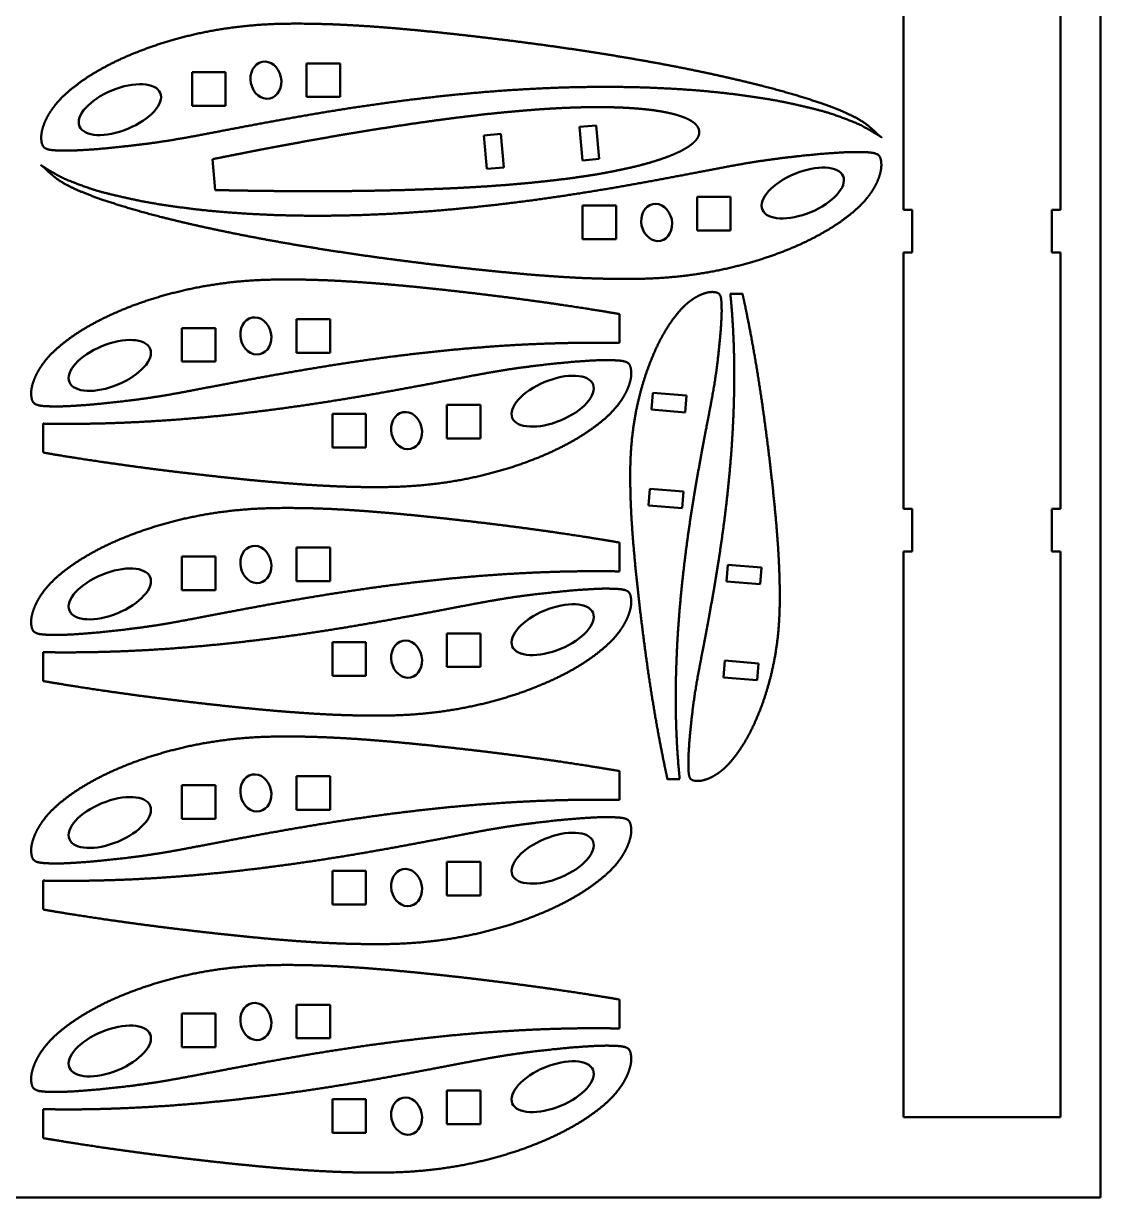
# Model space of a CAD drawing. Header units: inches. Extents: x -3.7 to 31.8, y -0.3 to 62.6.
# Drawn here: x 19.14 to 31.76, y 27.2 to 40.96 of the extents above; entities that cross this region are included whole.
import ezdxf

# ---------------------------------------------------------------- set-up
doc = ezdxf.new("R2010")
doc.units = ezdxf.units.IN
doc.header["$MEASUREMENT"] = 0
doc.layers.add('Visible (ISO)', color=7, linetype='Continuous', lineweight=50)

msp = doc.modelspace()

# ---------------------------------------------------------------- linework, layer by layer
at = {"layer": 'Visible (ISO)'}
for p, q in [((31.759, 27.202), (31.759, 62.635)), ((29.452, 38.772), (29.452, 44.919)), ((31.292, 44.919), (31.292, 38.772)), ((22.852, 40.49), (22.459, 40.49)), ((22.459, 40.49), (22.459, 40.096)), ((22.852, 40.096), (22.852, 40.49)), ((21.117, 40.385), (21.117, 39.992)), ((21.51, 40.385), (21.117, 40.385)), ((21.51, 39.992), (21.51, 40.385)), ((22.459, 40.096), (22.852, 40.096)), ((21.117, 39.992), (21.51, 39.992)), ((25.852, 39.763), (25.656, 39.745)), ((25.887, 39.37), (25.852, 39.763)), ((24.733, 39.663), (24.537, 39.645)), ((24.537, 39.645), (24.572, 39.253)), ((24.768, 39.271), (24.733, 39.663)), ((25.656, 39.745), (25.691, 39.353)), ((21.389, 39.005), (21.356, 39.367)), ((25.691, 39.353), (25.887, 39.37)), ((24.572, 39.253), (24.768, 39.271)), ((27.426, 38.927), (27.033, 38.927)), ((27.033, 38.927), (27.033, 38.533)), ((27.426, 38.533), (27.426, 38.927)), ((26.085, 38.823), (25.691, 38.823)), ((25.691, 38.823), (25.691, 38.429)), ((26.085, 38.429), (26.085, 38.823)), ((29.554, 38.772), (29.452, 38.772)), ((29.554, 38.272), (29.554, 38.772)), ((31.19, 38.772), (31.19, 38.272)), ((31.292, 38.772), (31.19, 38.772)), ((27.033, 38.533), (27.426, 38.533)), ((25.691, 38.429), (26.085, 38.429)), ((29.452, 38.272), (29.554, 38.272)), ((29.452, 35.272), (29.452, 38.272)), ((31.19, 38.272), (31.292, 38.272)), ((31.292, 38.272), (31.292, 35.272)), ((27.423, 37.791), (27.566, 37.791)), ((26.123, 37.553), (26.123, 37.214)), ((22.734, 37.493), (22.341, 37.493)), ((22.341, 37.493), (22.341, 37.099)), ((22.734, 37.099), (22.734, 37.493)), ((20.999, 37.388), (20.999, 36.995)), ((21.393, 37.388), (20.999, 37.388)), ((21.393, 36.995), (21.393, 37.388)), ((22.341, 37.099), (22.734, 37.099)), ((20.999, 36.995), (21.393, 36.995)), ((26.516, 36.629), (26.5, 36.433)), ((26.908, 36.597), (26.516, 36.629)), ((26.892, 36.401), (26.908, 36.597)), ((24.497, 36.489), (24.103, 36.489)), ((24.103, 36.489), (24.103, 36.095)), ((24.497, 36.095), (24.497, 36.489)), ((23.155, 36.384), (22.761, 36.384)), ((22.761, 36.384), (22.761, 35.99)), ((23.155, 35.99), (23.155, 36.384)), ((26.5, 36.433), (26.892, 36.401)), ((19.373, 35.93), (19.373, 36.269)), ((24.103, 36.095), (24.497, 36.095)), ((22.761, 35.99), (23.155, 35.99)), ((26.481, 35.506), (26.465, 35.309)), ((26.874, 35.474), (26.481, 35.506)), ((26.858, 35.278), (26.874, 35.474)), ((26.465, 35.309), (26.858, 35.278)), ((29.554, 35.272), (29.452, 35.272)), ((29.554, 34.772), (29.554, 35.272)), ((31.19, 35.272), (31.19, 34.772)), ((31.292, 35.272), (31.19, 35.272)), ((22.734, 34.816), (22.341, 34.816)), ((22.341, 34.816), (22.341, 34.422)), ((22.734, 34.422), (22.734, 34.816)), ((26.123, 34.876), (26.123, 34.537)), ((20.999, 34.711), (20.999, 34.317)), ((21.393, 34.711), (20.999, 34.711)), ((21.393, 34.317), (21.393, 34.711)), ((29.452, 34.772), (29.554, 34.772)), ((29.452, 28.144), (29.452, 34.772)), ((31.19, 34.772), (31.292, 34.772)), ((31.292, 34.772), (31.292, 28.144)), ((27.395, 34.616), (27.379, 34.42)), ((27.788, 34.584), (27.395, 34.616)), ((27.772, 34.388), (27.788, 34.584)), ((22.341, 34.422), (22.734, 34.422)), ((27.379, 34.42), (27.772, 34.388)), ((20.999, 34.317), (21.393, 34.317)), ((23.155, 33.707), (22.761, 33.707)), ((22.761, 33.707), (22.761, 33.313)), ((23.155, 33.313), (23.155, 33.707)), ((24.497, 33.811), (24.103, 33.811)), ((24.103, 33.811), (24.103, 33.418)), ((24.497, 33.418), (24.497, 33.811)), ((19.373, 33.253), (19.373, 33.592)), ((27.36, 33.492), (27.344, 33.296)), ((27.753, 33.46), (27.36, 33.492)), ((27.737, 33.264), (27.753, 33.46)), ((22.761, 33.313), (23.155, 33.313)), ((24.103, 33.418), (24.497, 33.418)), ((27.344, 33.296), (27.737, 33.264)), ((26.123, 32.199), (26.123, 31.86)), ((22.734, 32.138), (22.341, 32.138)), ((22.341, 32.138), (22.341, 31.745)), ((22.734, 31.745), (22.734, 32.138)), ((26.83, 32.102), (26.687, 32.102)), ((20.999, 32.034), (20.999, 31.64)), ((21.393, 32.034), (20.999, 32.034)), ((21.393, 31.64), (21.393, 32.034)), ((20.999, 31.64), (21.393, 31.64)), ((22.341, 31.745), (22.734, 31.745)), ((24.497, 31.134), (24.103, 31.134)), ((24.103, 31.134), (24.103, 30.741)), ((24.497, 30.741), (24.497, 31.134)), ((23.155, 31.03), (22.761, 31.03)), ((22.761, 31.03), (22.761, 30.636)), ((23.155, 30.636), (23.155, 31.03)), ((19.373, 30.576), (19.373, 30.915)), ((24.103, 30.741), (24.497, 30.741)), ((22.761, 30.636), (23.155, 30.636)), ((22.734, 29.461), (22.341, 29.461)), ((22.341, 29.461), (22.341, 29.068)), ((22.734, 29.068), (22.734, 29.461)), ((26.123, 29.522), (26.123, 29.183)), ((20.999, 29.357), (20.999, 28.963)), ((21.393, 29.357), (20.999, 29.357)), ((21.393, 28.963), (21.393, 29.357)), ((22.341, 29.068), (22.734, 29.068)), ((20.999, 28.963), (21.393, 28.963)), ((23.155, 28.353), (22.761, 28.353)), ((22.761, 28.353), (22.761, 27.959)), ((23.155, 27.959), (23.155, 28.353)), ((24.497, 28.457), (24.103, 28.457)), ((24.103, 28.457), (24.103, 28.063)), ((24.497, 28.063), (24.497, 28.457)), ((19.373, 27.898), (19.373, 28.237)), ((24.103, 28.063), (24.497, 28.063)), ((31.292, 28.144), (29.452, 28.144)), ((22.761, 27.959), (23.155, 27.959)), ((-3.674, 27.202), (31.759, 27.202))]:
    msp.add_line(p, q, dxfattribs=at)
for centre, major_axis, ratio in [((21.983, 40.293), (0.045, -0.215), 0.817733), ((20.272, 39.948), (0.473, 0.196), 0.475362), ((28.271, 38.971), (-0.473, -0.196), 0.475362), ((26.56, 38.626), (-0.045, 0.215), 0.817733), ((21.865, 37.296), (-0.045, 0.215), 0.817733), ((20.154, 36.951), (-0.473, -0.196), 0.475362), ((25.342, 36.532), (0.473, 0.196), 0.475362), ((23.631, 36.187), (0.045, -0.215), 0.817733), ((21.865, 34.619), (-0.045, 0.215), 0.817733), ((20.154, 34.274), (-0.473, -0.196), 0.475362), ((25.342, 33.855), (0.473, 0.196), 0.475362), ((23.631, 33.51), (0.045, -0.215), 0.817733), ((21.865, 31.942), (-0.045, 0.215), 0.817733), ((20.154, 31.596), (-0.473, -0.196), 0.475362), ((25.342, 31.178), (0.473, 0.196), 0.475362), ((23.631, 30.833), (0.045, -0.215), 0.817733), ((21.865, 29.264), (-0.045, 0.215), 0.817733), ((20.154, 28.919), (-0.473, -0.196), 0.475362), ((25.342, 28.501), (0.473, 0.196), 0.475362), ((23.631, 28.156), (0.045, -0.215), 0.817733)]:
    msp.add_ellipse(centre, major_axis=major_axis, ratio=ratio, dxfattribs=at)
for points, degree, knots in [([(29.194, 39.623), (29.194, 39.623), (29.182, 39.631), (29.123, 39.671), (29.123, 39.665), (28.939, 39.782), (28.856, 39.803), (28.598, 39.914), (28.381, 39.96), (28.065, 40.041), (27.742, 40.092), (27.369, 40.145), (26.975, 40.18), (26.553, 40.206), (26.114, 40.217), (25.659, 40.215), (25.196, 40.199), (24.729, 40.171), (24.262, 40.131), (23.801, 40.081), (23.35, 40.023), (22.913, 39.958), (22.494, 39.889), (22.095, 39.818), (21.72, 39.747), (21.371, 39.681), (21.049, 39.618), (20.755, 39.569), (20.485, 39.534), (20.241, 39.507), (20.024, 39.485), (19.835, 39.474), (19.677, 39.464), (19.545, 39.469), (19.445, 39.473), (19.365, 39.497), (19.352, 39.574), (19.346, 39.649), (19.367, 39.737), (19.4, 39.828), (19.456, 39.926), (19.528, 40.025), (19.623, 40.124), (19.739, 40.221), (19.874, 40.319), (20.029, 40.414), (20.202, 40.505), (20.392, 40.592), (20.6, 40.673), (20.823, 40.747), (21.061, 40.812), (21.313, 40.869), (21.58, 40.911), (21.859, 40.942), (22.153, 40.957), (22.463, 40.956), (22.785, 40.949), (23.12, 40.93), (23.466, 40.905), (23.819, 40.872), (24.18, 40.835), (24.543, 40.793), (24.907, 40.749), (25.268, 40.701), (25.624, 40.65), (25.973, 40.596), (26.312, 40.539), (26.64, 40.48), (26.953, 40.419), (27.251, 40.356), (27.532, 40.292), (27.793, 40.228), (28.035, 40.164), (28.253, 40.1), (28.451, 40.036), (28.62, 39.976), (28.774, 39.912), (28.888, 39.86), (29.001, 39.792), (29.049, 39.75), (29.138, 39.675), (29.142, 39.662), (29.184, 39.631), (29.194, 39.623), (29.194, 39.623)], 5, [-1, -1, -1, -1, -1, -1, -0.993452, -0.98756, -0.979253, -0.969034, -0.957285, -0.944279, -0.930259, -0.915409, -0.899867, -0.88375, -0.867165, -0.850213, -0.83299, -0.81559, -0.798102, -0.780614, -0.76321, -0.745973, -0.728985, -0.712325, -0.696073, -0.680307, -0.665097, -0.650486, -0.636501, -0.623172, -0.610538, -0.59865, -0.587609, -0.577556, -0.568651, -0.560737, -0.553486, -0.546561, -0.539588, -0.532169, -0.524204, -0.515739, -0.506781, -0.497336, -0.48741, -0.477009, -0.466145, -0.454854, -0.443167, -0.431115, -0.418729, -0.406034, -0.393048, -0.379774, -0.3662, -0.352315, -0.338113, -0.3236, -0.308799, -0.293754, -0.278514, -0.263136, -0.247678, -0.232202, -0.216768, -0.201431, -0.186243, -0.171254, -0.156512, -0.142066, -0.127966, -0.114263, -0.10101, -0.08826, -0.07607, -0.0645, -0.053614, -0.043466, -0.034068, -0.025421, -0.017617, -0.010963, -0.00602, 0, 0, 0, 0, 0, 0]), ([(21.356, 39.367), (21.377, 39.371), (21.432, 39.382), (21.522, 39.4), (21.65, 39.426), (21.796, 39.454), (21.945, 39.483), (22.098, 39.512), (22.255, 39.541), (22.414, 39.571), (22.576, 39.6), (22.74, 39.629), (22.906, 39.657), (23.074, 39.685), (23.242, 39.713), (23.411, 39.739), (23.581, 39.765), (23.75, 39.79), (23.919, 39.814), (24.087, 39.837), (24.253, 39.858), (24.418, 39.878), (24.581, 39.897), (24.742, 39.913), (24.899, 39.928), (25.054, 39.941), (25.205, 39.953), (25.352, 39.962), (25.495, 39.969), (25.634, 39.974), (25.767, 39.977), (25.896, 39.977), (26.019, 39.976), (26.136, 39.973), (26.247, 39.967), (26.352, 39.959), (26.451, 39.95), (26.543, 39.938), (26.627, 39.925), (26.705, 39.909), (26.775, 39.892), (26.838, 39.873), (26.893, 39.853), (26.941, 39.83), (26.981, 39.807), (27.013, 39.781), (27.037, 39.754), (27.053, 39.725), (27.06, 39.694), (27.059, 39.662), (27.048, 39.631), (27.029, 39.599), (27.002, 39.569), (26.967, 39.538), (26.924, 39.508), (26.873, 39.478), (26.815, 39.448), (26.749, 39.419), (26.675, 39.39), (26.594, 39.362), (26.506, 39.334), (26.411, 39.307), (26.309, 39.281), (26.2, 39.256), (26.085, 39.232), (25.964, 39.208), (25.838, 39.186), (25.706, 39.166), (25.569, 39.146), (25.427, 39.128), (25.28, 39.111), (25.129, 39.095), (24.975, 39.08), (24.817, 39.067), (24.656, 39.055), (24.493, 39.044), (24.327, 39.035), (24.159, 39.026), (23.99, 39.019), (23.819, 39.013), (23.648, 39.007), (23.477, 39.003), (23.306, 38.999), (23.135, 38.996), (22.965, 38.994), (22.797, 38.993), (22.63, 38.992), (22.466, 38.992), (22.304, 38.993), (22.145, 38.994), (21.989, 38.995), (21.837, 38.997), (21.688, 39), (21.558, 39.002), (21.466, 39.004), (21.41, 39.005), (21.389, 39.005)], 4, [0.1162186, 0.1162186, 0.1162186, 0.1162186, 0.1162186, 0.1216716, 0.1306685, 0.1398079, 0.1490772, 0.1584637, 0.1679549, 0.1775388, 0.1872032, 0.1969361, 0.2067257, 0.2165603, 0.226428, 0.2363173, 0.2462166, 0.2561142, 0.2659987, 0.2758584, 0.2856819, 0.2954577, 0.3051742, 0.3148198, 0.3243831, 0.3338524, 0.343216, 0.3524623, 0.3615794, 0.3705553, 0.3793781, 0.3880354, 0.3965147, 0.4048035, 0.4128887, 0.420757, 0.4283948, 0.4357882, 0.4429226, 0.4497836, 0.4563564, 0.4626268, 0.4685814, 0.47421, 0.4795081, 0.4844828, 0.4891614, 0.4936018, 0.4978859, 0.5021141, 0.5063982, 0.5108386, 0.5155172, 0.5204919, 0.52579, 0.5314186, 0.5373732, 0.5436436, 0.5502164, 0.5570774, 0.5642118, 0.5716052, 0.579243, 0.5871113, 0.5951965, 0.6034853, 0.6119646, 0.6206219, 0.6294447, 0.6384206, 0.6475377, 0.656784, 0.6661476, 0.6756169, 0.6851802, 0.6948258, 0.7045423, 0.7143181, 0.7241416, 0.7340013, 0.7438858, 0.7537834, 0.7636827, 0.773572, 0.7834397, 0.7932743, 0.8030639, 0.8127968, 0.8224612, 0.8320451, 0.8415363, 0.8509228, 0.8601921, 0.8693315, 0.8783284, 0.8837814, 0.8837814, 0.8837814, 0.8837814, 0.8837814]), ([(19.35, 39.296), (19.35, 39.296), (19.361, 39.288), (19.42, 39.248), (19.42, 39.253), (19.605, 39.137), (19.687, 39.116), (19.945, 39.004), (20.162, 38.959), (20.478, 38.878), (20.801, 38.827), (21.174, 38.774), (21.568, 38.739), (21.99, 38.713), (22.43, 38.702), (22.884, 38.704), (23.347, 38.72), (23.814, 38.748), (24.281, 38.788), (24.742, 38.838), (25.193, 38.896), (25.63, 38.961), (26.05, 39.03), (26.448, 39.101), (26.823, 39.172), (27.172, 39.238), (27.494, 39.301), (27.788, 39.35), (28.058, 39.385), (28.303, 39.412), (28.52, 39.433), (28.708, 39.445), (28.866, 39.454), (28.998, 39.45), (29.098, 39.446), (29.178, 39.422), (29.191, 39.345), (29.197, 39.27), (29.176, 39.182), (29.143, 39.09), (29.087, 38.993), (29.015, 38.894), (28.92, 38.795), (28.804, 38.698), (28.669, 38.6), (28.514, 38.505), (28.341, 38.414), (28.151, 38.326), (27.943, 38.246), (27.72, 38.172), (27.482, 38.107), (27.23, 38.05), (26.963, 38.008), (26.684, 37.977), (26.39, 37.962), (26.081, 37.963), (25.758, 37.97), (25.423, 37.988), (25.078, 38.014), (24.724, 38.047), (24.363, 38.084), (24, 38.126), (23.636, 38.17), (23.275, 38.218), (22.919, 38.269), (22.57, 38.323), (22.231, 38.38), (21.904, 38.439), (21.59, 38.5), (21.292, 38.563), (21.011, 38.626), (20.75, 38.69), (20.508, 38.755), (20.29, 38.819), (20.092, 38.883), (19.923, 38.943), (19.769, 39.007), (19.655, 39.059), (19.542, 39.126), (19.495, 39.169), (19.406, 39.243), (19.401, 39.257), (19.359, 39.288), (19.35, 39.295), (19.35, 39.296)], 5, [-1, -1, -1, -1, -1, -1, -0.993452, -0.98756, -0.979253, -0.969034, -0.957285, -0.944279, -0.930259, -0.915409, -0.899867, -0.88375, -0.867165, -0.850213, -0.83299, -0.81559, -0.798102, -0.780614, -0.76321, -0.745973, -0.728985, -0.712325, -0.696073, -0.680307, -0.665097, -0.650486, -0.636501, -0.623172, -0.610538, -0.59865, -0.587609, -0.577556, -0.568651, -0.560737, -0.553486, -0.546561, -0.539588, -0.532169, -0.524204, -0.515739, -0.506781, -0.497336, -0.48741, -0.477009, -0.466145, -0.454854, -0.443167, -0.431115, -0.418729, -0.406034, -0.393048, -0.379774, -0.3662, -0.352315, -0.338113, -0.3236, -0.308799, -0.293754, -0.278514, -0.263136, -0.247678, -0.232202, -0.216768, -0.201431, -0.186243, -0.171254, -0.156512, -0.142066, -0.127966, -0.114263, -0.10101, -0.08826, -0.07607, -0.0645, -0.053614, -0.043466, -0.034068, -0.025421, -0.017617, -0.010963, -0.00602, 0, 0, 0, 0, 0, 0]), ([(26.123, 37.214), (26.099, 37.215), (25.984, 37.217), (25.777, 37.218), (25.475, 37.215), (25.078, 37.202), (24.611, 37.174), (24.144, 37.134), (23.684, 37.084), (23.232, 37.026), (22.795, 36.961), (22.376, 36.891), (21.977, 36.821), (21.602, 36.75), (21.253, 36.684), (20.931, 36.621), (20.637, 36.571), (20.367, 36.537), (20.123, 36.509), (19.906, 36.488), (19.717, 36.477), (19.559, 36.467), (19.428, 36.472), (19.327, 36.476), (19.247, 36.5), (19.234, 36.576), (19.228, 36.652), (19.249, 36.74), (19.283, 36.831), (19.338, 36.928), (19.41, 37.028), (19.505, 37.126), (19.621, 37.224), (19.756, 37.322), (19.911, 37.417), (20.084, 37.508), (20.274, 37.595), (20.482, 37.676), (20.705, 37.75), (20.944, 37.815), (21.195, 37.871), (21.462, 37.914), (21.741, 37.945), (22.035, 37.959), (22.345, 37.959), (22.668, 37.952), (23.002, 37.933), (23.348, 37.908), (23.702, 37.875), (24.062, 37.838), (24.425, 37.796), (24.789, 37.752), (25.15, 37.704), (25.491, 37.655), (25.757, 37.614), (25.949, 37.583), (26.07, 37.562), (26.123, 37.553)], 5, [-0.854864, -0.854864, -0.854864, -0.854864, -0.854864, -0.854864, -0.8502127, -0.8329901, -0.81559, -0.7981023, -0.7806137, -0.7632096, -0.7459728, -0.7289849, -0.7123253, -0.6960735, -0.6803072, -0.6650973, -0.650486, -0.6365009, -0.6231724, -0.6105376, -0.5986504, -0.5876087, -0.5775561, -0.5686512, -0.5607368, -0.5534856, -0.5465608, -0.5395881, -0.5321686, -0.5242044, -0.5157386, -0.5067807, -0.4973362, -0.4874104, -0.4770085, -0.4661454, -0.454854, -0.4431671, -0.4311153, -0.4187293, -0.4060344, -0.3930479, -0.379774, -0.3662004, -0.3523147, -0.3381132, -0.3236004, -0.3087994, -0.2937538, -0.2785143, -0.2631356, -0.2476778, -0.2322018, -0.2167676, -0.201431, -0.1862435, -0.1746052, -0.1746052, -0.1746052, -0.1746052, -0.1746052, -0.1746052]), ([(26.687, 32.102), (26.686, 32.106), (26.676, 32.151), (26.657, 32.241), (26.629, 32.377), (26.592, 32.563), (26.55, 32.799), (26.509, 33.043), (26.47, 33.294), (26.433, 33.551), (26.399, 33.811), (26.367, 34.073), (26.337, 34.334), (26.31, 34.594), (26.287, 34.849), (26.268, 35.097), (26.255, 35.338), (26.25, 35.571), (26.249, 35.793), (26.26, 36.005), (26.282, 36.206), (26.313, 36.398), (26.353, 36.58), (26.4, 36.751), (26.454, 36.912), (26.512, 37.061), (26.574, 37.199), (26.64, 37.323), (26.708, 37.434), (26.779, 37.532), (26.849, 37.615), (26.92, 37.684), (26.992, 37.736), (27.062, 37.775), (27.127, 37.8), (27.191, 37.815), (27.245, 37.81), (27.3, 37.801), (27.317, 37.744), (27.32, 37.671), (27.324, 37.576), (27.317, 37.463), (27.309, 37.327), (27.293, 37.171), (27.274, 36.994), (27.249, 36.8), (27.213, 36.588), (27.168, 36.357), (27.12, 36.105), (27.069, 35.835), (27.018, 35.548), (26.968, 35.246), (26.922, 34.932), (26.88, 34.607), (26.844, 34.275), (26.815, 33.939), (26.795, 33.603), (26.783, 33.269), (26.782, 32.942), (26.789, 32.641), (26.803, 32.41), (26.816, 32.246), (26.826, 32.145), (26.83, 32.102)], 5, [-0.8731081, -0.8731081, -0.8731081, -0.8731081, -0.8731081, -0.8731081, -0.8720337, -0.8579336, -0.8434876, -0.8287458, -0.8137565, -0.798569, -0.7832324, -0.7677982, -0.7523222, -0.7368644, -0.7214857, -0.7062462, -0.6912006, -0.6763996, -0.6618868, -0.6476853, -0.6337996, -0.620226, -0.6069521, -0.5939656, -0.5812707, -0.5688847, -0.5568329, -0.545146, -0.5338546, -0.5229915, -0.5125896, -0.5026638, -0.4932193, -0.4842614, -0.4757956, -0.4678314, -0.4604119, -0.4534392, -0.4465144, -0.4392632, -0.4313488, -0.4224439, -0.4123913, -0.4013496, -0.3894624, -0.3768276, -0.3634991, -0.349514, -0.3349027, -0.3196928, -0.3039265, -0.2876747, -0.2710151, -0.2540272, -0.2367904, -0.2193863, -0.2018977, -0.18441, -0.1670099, -0.1497873, -0.1328351, -0.11625, -0.1042927, -0.1042927, -0.1042927, -0.1042927, -0.1042927, -0.1042927]), ([(27.566, 37.791), (27.566, 37.788), (27.576, 37.742), (27.596, 37.653), (27.624, 37.516), (27.66, 37.33), (27.703, 37.095), (27.744, 36.85), (27.783, 36.599), (27.819, 36.343), (27.854, 36.083), (27.886, 35.821), (27.916, 35.559), (27.943, 35.3), (27.966, 35.045), (27.985, 34.796), (27.998, 34.555), (28.003, 34.323), (28.003, 34.1), (27.993, 33.888), (27.971, 33.687), (27.94, 33.495), (27.9, 33.314), (27.852, 33.142), (27.799, 32.981), (27.741, 32.832), (27.678, 32.695), (27.613, 32.57), (27.544, 32.459), (27.474, 32.362), (27.404, 32.278), (27.333, 32.21), (27.261, 32.158), (27.191, 32.118), (27.125, 32.094), (27.062, 32.079), (27.008, 32.083), (26.952, 32.093), (26.935, 32.15), (26.932, 32.222), (26.929, 32.317), (26.936, 32.431), (26.944, 32.567), (26.959, 32.723), (26.979, 32.899), (27.004, 33.093), (27.04, 33.305), (27.085, 33.537), (27.133, 33.788), (27.183, 34.058), (27.235, 34.345), (27.284, 34.647), (27.331, 34.962), (27.373, 35.287), (27.409, 35.618), (27.438, 35.954), (27.458, 36.291), (27.469, 36.624), (27.471, 36.952), (27.463, 37.252), (27.45, 37.484), (27.437, 37.647), (27.427, 37.749), (27.423, 37.791)], 5, [-0.8731081, -0.8731081, -0.8731081, -0.8731081, -0.8731081, -0.8731081, -0.8720337, -0.8579336, -0.8434876, -0.8287458, -0.8137565, -0.798569, -0.7832324, -0.7677982, -0.7523222, -0.7368644, -0.7214857, -0.7062462, -0.6912006, -0.6763996, -0.6618868, -0.6476853, -0.6337996, -0.620226, -0.6069521, -0.5939656, -0.5812707, -0.5688847, -0.5568329, -0.545146, -0.5338546, -0.5229915, -0.5125896, -0.5026638, -0.4932193, -0.4842614, -0.4757956, -0.4678314, -0.4604119, -0.4534392, -0.4465144, -0.4392632, -0.4313488, -0.4224439, -0.4123913, -0.4013496, -0.3894624, -0.3768276, -0.3634991, -0.349514, -0.3349027, -0.3196928, -0.3039265, -0.2876747, -0.2710151, -0.2540272, -0.2367904, -0.2193863, -0.2018977, -0.18441, -0.1670099, -0.1497873, -0.1328351, -0.11625, -0.1042927, -0.1042927, -0.1042927, -0.1042927, -0.1042927, -0.1042927]), ([(19.373, 36.269), (19.397, 36.268), (19.512, 36.266), (19.719, 36.265), (20.02, 36.268), (20.417, 36.281), (20.885, 36.31), (21.351, 36.349), (21.812, 36.399), (22.263, 36.458), (22.7, 36.523), (23.12, 36.592), (23.518, 36.663), (23.893, 36.733), (24.242, 36.8), (24.564, 36.862), (24.859, 36.912), (25.128, 36.946), (25.373, 36.974), (25.59, 36.995), (25.779, 37.007), (25.936, 37.016), (26.068, 37.011), (26.169, 37.007), (26.248, 36.983), (26.261, 36.907), (26.267, 36.831), (26.247, 36.743), (26.213, 36.652), (26.158, 36.555), (26.086, 36.455), (25.991, 36.357), (25.874, 36.259), (25.739, 36.162), (25.585, 36.067), (25.412, 35.975), (25.221, 35.888), (25.014, 35.808), (24.791, 35.733), (24.552, 35.668), (24.3, 35.612), (24.034, 35.569), (23.754, 35.538), (23.46, 35.524), (23.151, 35.524), (22.828, 35.531), (22.493, 35.55), (22.148, 35.576), (21.794, 35.608), (21.434, 35.646), (21.07, 35.687), (20.706, 35.731), (20.345, 35.779), (20.005, 35.828), (19.739, 35.869), (19.547, 35.9), (19.425, 35.921), (19.373, 35.93)], 5, [-0.854864, -0.854864, -0.854864, -0.854864, -0.854864, -0.854864, -0.8502127, -0.8329901, -0.81559, -0.7981023, -0.7806137, -0.7632096, -0.7459728, -0.7289849, -0.7123253, -0.6960735, -0.6803072, -0.6650973, -0.650486, -0.6365009, -0.6231724, -0.6105376, -0.5986504, -0.5876087, -0.5775561, -0.5686512, -0.5607368, -0.5534856, -0.5465608, -0.5395881, -0.5321686, -0.5242044, -0.5157386, -0.5067807, -0.4973362, -0.4874104, -0.4770085, -0.4661454, -0.454854, -0.4431671, -0.4311153, -0.4187293, -0.4060344, -0.3930479, -0.379774, -0.3662004, -0.3523147, -0.3381132, -0.3236004, -0.3087994, -0.2937538, -0.2785143, -0.2631356, -0.2476778, -0.2322018, -0.2167676, -0.201431, -0.1862435, -0.1746052, -0.1746052, -0.1746052, -0.1746052, -0.1746052, -0.1746052]), ([(26.123, 34.537), (26.099, 34.538), (25.984, 34.54), (25.777, 34.541), (25.475, 34.538), (25.078, 34.525), (24.611, 34.496), (24.144, 34.457), (23.684, 34.407), (23.232, 34.348), (22.795, 34.283), (22.376, 34.214), (21.977, 34.143), (21.602, 34.073), (21.253, 34.006), (20.931, 33.944), (20.637, 33.894), (20.367, 33.86), (20.123, 33.832), (19.906, 33.811), (19.717, 33.799), (19.559, 33.79), (19.428, 33.795), (19.327, 33.799), (19.247, 33.823), (19.234, 33.899), (19.228, 33.975), (19.249, 34.063), (19.283, 34.154), (19.338, 34.251), (19.41, 34.351), (19.505, 34.449), (19.621, 34.547), (19.756, 34.644), (19.911, 34.739), (20.084, 34.831), (20.274, 34.918), (20.482, 34.998), (20.705, 35.073), (20.944, 35.138), (21.195, 35.194), (21.462, 35.237), (21.741, 35.268), (22.035, 35.282), (22.345, 35.282), (22.668, 35.275), (23.002, 35.256), (23.348, 35.23), (23.702, 35.198), (24.062, 35.16), (24.425, 35.119), (24.789, 35.075), (25.15, 35.027), (25.491, 34.978), (25.757, 34.937), (25.949, 34.906), (26.07, 34.885), (26.123, 34.876)], 5, [-0.854864, -0.854864, -0.854864, -0.854864, -0.854864, -0.854864, -0.8502127, -0.8329901, -0.81559, -0.7981023, -0.7806137, -0.7632096, -0.7459728, -0.7289849, -0.7123253, -0.6960735, -0.6803072, -0.6650973, -0.650486, -0.6365009, -0.6231724, -0.6105376, -0.5986504, -0.5876087, -0.5775561, -0.5686512, -0.5607368, -0.5534856, -0.5465608, -0.5395881, -0.5321686, -0.5242044, -0.5157386, -0.5067807, -0.4973362, -0.4874104, -0.4770085, -0.4661454, -0.454854, -0.4431671, -0.4311153, -0.4187293, -0.4060344, -0.3930479, -0.379774, -0.3662004, -0.3523147, -0.3381132, -0.3236004, -0.3087994, -0.2937538, -0.2785143, -0.2631356, -0.2476778, -0.2322018, -0.2167676, -0.201431, -0.1862435, -0.1746052, -0.1746052, -0.1746052, -0.1746052, -0.1746052, -0.1746052]), ([(19.373, 33.592), (19.397, 33.591), (19.512, 33.589), (19.719, 33.588), (20.02, 33.591), (20.417, 33.604), (20.885, 33.632), (21.351, 33.672), (21.812, 33.722), (22.263, 33.78), (22.7, 33.845), (23.12, 33.915), (23.518, 33.985), (23.893, 34.056), (24.242, 34.122), (24.564, 34.185), (24.859, 34.235), (25.128, 34.269), (25.373, 34.296), (25.59, 34.318), (25.779, 34.329), (25.936, 34.339), (26.068, 34.334), (26.169, 34.33), (26.248, 34.306), (26.261, 34.23), (26.267, 34.154), (26.247, 34.066), (26.213, 33.975), (26.158, 33.878), (26.086, 33.778), (25.991, 33.68), (25.874, 33.582), (25.739, 33.484), (25.585, 33.389), (25.412, 33.298), (25.221, 33.211), (25.014, 33.13), (24.791, 33.056), (24.552, 32.991), (24.3, 32.935), (24.034, 32.892), (23.754, 32.861), (23.46, 32.847), (23.151, 32.847), (22.828, 32.854), (22.493, 32.873), (22.148, 32.898), (21.794, 32.931), (21.434, 32.968), (21.07, 33.01), (20.706, 33.054), (20.345, 33.102), (20.005, 33.151), (19.739, 33.192), (19.547, 33.223), (19.425, 33.244), (19.373, 33.253)], 5, [-0.854864, -0.854864, -0.854864, -0.854864, -0.854864, -0.854864, -0.8502127, -0.8329901, -0.81559, -0.7981023, -0.7806137, -0.7632096, -0.7459728, -0.7289849, -0.7123253, -0.6960735, -0.6803072, -0.6650973, -0.650486, -0.6365009, -0.6231724, -0.6105376, -0.5986504, -0.5876087, -0.5775561, -0.5686512, -0.5607368, -0.5534856, -0.5465608, -0.5395881, -0.5321686, -0.5242044, -0.5157386, -0.5067807, -0.4973362, -0.4874104, -0.4770085, -0.4661454, -0.454854, -0.4431671, -0.4311153, -0.4187293, -0.4060344, -0.3930479, -0.379774, -0.3662004, -0.3523147, -0.3381132, -0.3236004, -0.3087994, -0.2937538, -0.2785143, -0.2631356, -0.2476778, -0.2322018, -0.2167676, -0.201431, -0.1862435, -0.1746052, -0.1746052, -0.1746052, -0.1746052, -0.1746052, -0.1746052]), ([(26.123, 31.86), (26.099, 31.86), (25.984, 31.862), (25.777, 31.864), (25.475, 31.861), (25.078, 31.847), (24.611, 31.819), (24.144, 31.78), (23.684, 31.729), (23.232, 31.671), (22.795, 31.606), (22.376, 31.537), (21.977, 31.466), (21.602, 31.396), (21.253, 31.329), (20.931, 31.267), (20.637, 31.217), (20.367, 31.182), (20.123, 31.155), (19.906, 31.134), (19.717, 31.122), (19.559, 31.113), (19.428, 31.117), (19.327, 31.122), (19.247, 31.145), (19.234, 31.222), (19.228, 31.298), (19.249, 31.386), (19.283, 31.477), (19.338, 31.574), (19.41, 31.673), (19.505, 31.772), (19.621, 31.87), (19.756, 31.967), (19.911, 32.062), (20.084, 32.154), (20.274, 32.241), (20.482, 32.321), (20.705, 32.395), (20.944, 32.461), (21.195, 32.517), (21.462, 32.56), (21.741, 32.591), (22.035, 32.605), (22.345, 32.605), (22.668, 32.597), (23.002, 32.579), (23.348, 32.553), (23.702, 32.52), (24.062, 32.483), (24.425, 32.442), (24.789, 32.397), (25.15, 32.35), (25.491, 32.301), (25.757, 32.26), (25.949, 32.228), (26.07, 32.208), (26.123, 32.199)], 5, [-0.854864, -0.854864, -0.854864, -0.854864, -0.854864, -0.854864, -0.8502127, -0.8329901, -0.81559, -0.7981023, -0.7806137, -0.7632096, -0.7459728, -0.7289849, -0.7123253, -0.6960735, -0.6803072, -0.6650973, -0.650486, -0.6365009, -0.6231724, -0.6105376, -0.5986504, -0.5876087, -0.5775561, -0.5686512, -0.5607368, -0.5534856, -0.5465608, -0.5395881, -0.5321686, -0.5242044, -0.5157386, -0.5067807, -0.4973362, -0.4874104, -0.4770085, -0.4661454, -0.454854, -0.4431671, -0.4311153, -0.4187293, -0.4060344, -0.3930479, -0.379774, -0.3662004, -0.3523147, -0.3381132, -0.3236004, -0.3087994, -0.2937538, -0.2785143, -0.2631356, -0.2476778, -0.2322018, -0.2167676, -0.201431, -0.1862435, -0.1746052, -0.1746052, -0.1746052, -0.1746052, -0.1746052, -0.1746052]), ([(19.373, 30.915), (19.397, 30.914), (19.512, 30.912), (19.719, 30.911), (20.02, 30.914), (20.417, 30.927), (20.885, 30.955), (21.351, 30.995), (21.812, 31.045), (22.263, 31.103), (22.7, 31.168), (23.12, 31.237), (23.518, 31.308), (23.893, 31.379), (24.242, 31.445), (24.564, 31.508), (24.859, 31.557), (25.128, 31.592), (25.373, 31.619), (25.59, 31.641), (25.779, 31.652), (25.936, 31.662), (26.068, 31.657), (26.169, 31.653), (26.248, 31.629), (26.261, 31.552), (26.267, 31.477), (26.247, 31.389), (26.213, 31.298), (26.158, 31.2), (26.086, 31.101), (25.991, 31.002), (25.874, 30.905), (25.739, 30.807), (25.585, 30.712), (25.412, 30.621), (25.221, 30.534), (25.014, 30.453), (24.791, 30.379), (24.552, 30.314), (24.3, 30.257), (24.034, 30.215), (23.754, 30.184), (23.46, 30.169), (23.151, 30.17), (22.828, 30.177), (22.493, 30.195), (22.148, 30.221), (21.794, 30.254), (21.434, 30.291), (21.07, 30.333), (20.706, 30.377), (20.345, 30.425), (20.005, 30.474), (19.739, 30.515), (19.547, 30.546), (19.425, 30.567), (19.373, 30.576)], 5, [-0.854864, -0.854864, -0.854864, -0.854864, -0.854864, -0.854864, -0.8502127, -0.8329901, -0.81559, -0.7981023, -0.7806137, -0.7632096, -0.7459728, -0.7289849, -0.7123253, -0.6960735, -0.6803072, -0.6650973, -0.650486, -0.6365009, -0.6231724, -0.6105376, -0.5986504, -0.5876087, -0.5775561, -0.5686512, -0.5607368, -0.5534856, -0.5465608, -0.5395881, -0.5321686, -0.5242044, -0.5157386, -0.5067807, -0.4973362, -0.4874104, -0.4770085, -0.4661454, -0.454854, -0.4431671, -0.4311153, -0.4187293, -0.4060344, -0.3930479, -0.379774, -0.3662004, -0.3523147, -0.3381132, -0.3236004, -0.3087994, -0.2937538, -0.2785143, -0.2631356, -0.2476778, -0.2322018, -0.2167676, -0.201431, -0.1862435, -0.1746052, -0.1746052, -0.1746052, -0.1746052, -0.1746052, -0.1746052]), ([(26.123, 29.183), (26.099, 29.183), (25.984, 29.185), (25.777, 29.187), (25.475, 29.184), (25.078, 29.17), (24.611, 29.142), (24.144, 29.103), (23.684, 29.052), (23.232, 28.994), (22.795, 28.929), (22.376, 28.86), (21.977, 28.789), (21.602, 28.718), (21.253, 28.652), (20.931, 28.59), (20.637, 28.54), (20.367, 28.505), (20.123, 28.478), (19.906, 28.457), (19.717, 28.445), (19.559, 28.436), (19.428, 28.44), (19.327, 28.445), (19.247, 28.468), (19.234, 28.545), (19.228, 28.621), (19.249, 28.709), (19.283, 28.8), (19.338, 28.897), (19.41, 28.996), (19.505, 29.095), (19.621, 29.193), (19.756, 29.29), (19.911, 29.385), (20.084, 29.477), (20.274, 29.564), (20.482, 29.644), (20.705, 29.718), (20.944, 29.784), (21.195, 29.84), (21.462, 29.883), (21.741, 29.913), (22.035, 29.928), (22.345, 29.928), (22.668, 29.92), (23.002, 29.902), (23.348, 29.876), (23.702, 29.843), (24.062, 29.806), (24.425, 29.765), (24.789, 29.72), (25.15, 29.672), (25.491, 29.623), (25.757, 29.583), (25.949, 29.551), (26.07, 29.531), (26.123, 29.522)], 5, [-0.854864, -0.854864, -0.854864, -0.854864, -0.854864, -0.854864, -0.8502127, -0.8329901, -0.81559, -0.7981023, -0.7806137, -0.7632096, -0.7459728, -0.7289849, -0.7123253, -0.6960735, -0.6803072, -0.6650973, -0.650486, -0.6365009, -0.6231724, -0.6105376, -0.5986504, -0.5876087, -0.5775561, -0.5686512, -0.5607368, -0.5534856, -0.5465608, -0.5395881, -0.5321686, -0.5242044, -0.5157386, -0.5067807, -0.4973362, -0.4874104, -0.4770085, -0.4661454, -0.454854, -0.4431671, -0.4311153, -0.4187293, -0.4060344, -0.3930479, -0.379774, -0.3662004, -0.3523147, -0.3381132, -0.3236004, -0.3087994, -0.2937538, -0.2785143, -0.2631356, -0.2476778, -0.2322018, -0.2167676, -0.201431, -0.1862435, -0.1746052, -0.1746052, -0.1746052, -0.1746052, -0.1746052, -0.1746052]), ([(19.373, 28.237), (19.397, 28.237), (19.512, 28.235), (19.719, 28.233), (20.02, 28.236), (20.417, 28.25), (20.885, 28.278), (21.351, 28.318), (21.812, 28.368), (22.263, 28.426), (22.7, 28.491), (23.12, 28.56), (23.518, 28.631), (23.893, 28.702), (24.242, 28.768), (24.564, 28.831), (24.859, 28.88), (25.128, 28.915), (25.373, 28.942), (25.59, 28.963), (25.779, 28.975), (25.936, 28.984), (26.068, 28.98), (26.169, 28.976), (26.248, 28.952), (26.261, 28.875), (26.267, 28.8), (26.247, 28.712), (26.213, 28.62), (26.158, 28.523), (26.086, 28.424), (25.991, 28.325), (25.874, 28.228), (25.739, 28.13), (25.585, 28.035), (25.412, 27.944), (25.221, 27.856), (25.014, 27.776), (24.791, 27.702), (24.552, 27.637), (24.3, 27.58), (24.034, 27.538), (23.754, 27.507), (23.46, 27.492), (23.151, 27.493), (22.828, 27.5), (22.493, 27.518), (22.148, 27.544), (21.794, 27.577), (21.434, 27.614), (21.07, 27.656), (20.706, 27.7), (20.345, 27.748), (20.005, 27.797), (19.739, 27.838), (19.547, 27.869), (19.425, 27.889), (19.373, 27.898)], 5, [-0.854864, -0.854864, -0.854864, -0.854864, -0.854864, -0.854864, -0.8502127, -0.8329901, -0.81559, -0.7981023, -0.7806137, -0.7632096, -0.7459728, -0.7289849, -0.7123253, -0.6960735, -0.6803072, -0.6650973, -0.650486, -0.6365009, -0.6231724, -0.6105376, -0.5986504, -0.5876087, -0.5775561, -0.5686512, -0.5607368, -0.5534856, -0.5465608, -0.5395881, -0.5321686, -0.5242044, -0.5157386, -0.5067807, -0.4973362, -0.4874104, -0.4770085, -0.4661454, -0.454854, -0.4431671, -0.4311153, -0.4187293, -0.4060344, -0.3930479, -0.379774, -0.3662004, -0.3523147, -0.3381132, -0.3236004, -0.3087994, -0.2937538, -0.2785143, -0.2631356, -0.2476778, -0.2322018, -0.2167676, -0.201431, -0.1862435, -0.1746052, -0.1746052, -0.1746052, -0.1746052, -0.1746052, -0.1746052])]:
    msp.add_open_spline(points, degree=degree, knots=knots, dxfattribs=at)

doc.saveas('drawing.dxf')
